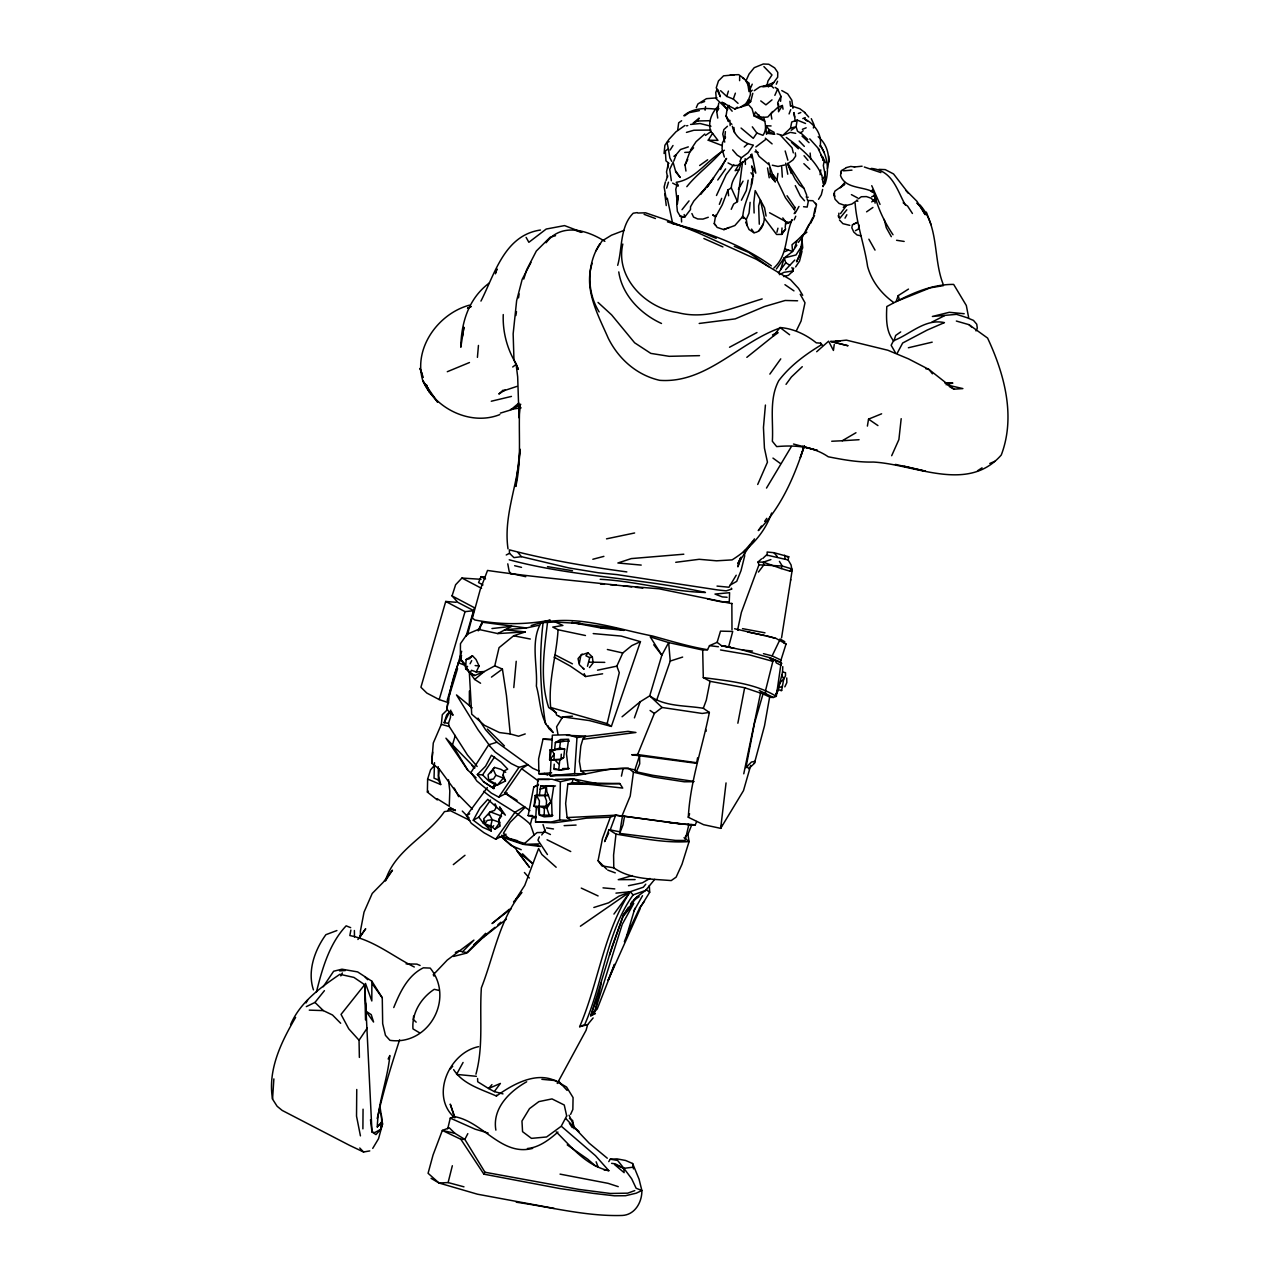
<?xml version="1.0" encoding="UTF-8"?>
<svg xmlns="http://www.w3.org/2000/svg" width="1280" height="1280" viewBox="0 0 1280 1280"><rect width="100%" height="100%" fill="white"/><g stroke="black" fill="none" stroke-linecap="round" stroke-linejoin="round"><path stroke-width="1.5" d="M360.4 936.656L360.416 931.024L364.016 912.176L372.224 893.456L383.392 882.112L392.464 870.176L385.312 881.04C394.672 849.808 426.944 836.832 444.448 811.616L450.512 810.752L469.856 820.432M469.392 691.024L469.36 704.864L471.536 708.192M759.296 690.48L773.376 697.456L776.304 696.336L781.152 662.512L769.312 657.584L742.288 649.936L721.536 645.696L717.12 642.352L720.496 631.136L732.72 631.44L728.624 646.832L721.536 645.696L733.968 648.208M323.184 986.768L333.648 971.232L341.952 969.2L357.632 971.904L371.872 981.232L371.808 1000.96L365.504 983.44L364.928 989.088L366.048 1011.328L373.568 1022.032L371.232 1014.624L366.048 1011.328M495.04 803.792L496.48 806.832L494.512 810.432L490.208 811.808L483.68 818.832L484.832 823.824L490.752 825.968L494.96 829.248L499.728 826.256L499.136 819.104L502.32 812L499.568 806.928L505.392 815.152L487.776 799.36L479.968 808L473.28 820.224L482.688 827.296L491.328 831.056L490.992 827.984L493.696 825.744M365.52 1019.904L364.656 984.704L353.92 977.408L339.872 974.304C320.4 987.568 300.08 1002.288 290.576 1024.656M562.512 768.56L569.216 768.48L561.36 770.16L553.888 769.328L554.224 764.176M356.752 1089.488L356.528 1116.144L360.432 1135.872M362.896 1128.848L363.056 1109.184M480.576 683.232L474.64 679.456L460.336 659.008L460.464 643.664L467.008 634.24L478.496 629.376L497.728 633.568L525.312 631.92L513.632 635.792L499.04 647.68L494.768 665.856L484.288 671.552L474.608 675.536L470 673.056L465.664 668.544L466.112 659.584L472.448 655.744L476.032 659.472L479.088 665.952L476.208 671.984L471.472 670.288L470 673.056M371.872 981.232L382.272 997.792L382.672 1023.648L385.472 1035.376L389.952 1040.336C428.592 1045.936 455.008 998.688 430.192 968.08L423.36 967.824C407.824 975.376 399.936 992.288 393.76 1007.552M559.264 716.512L556.544 715.008L556.064 713.056L550.656 707.472C548.064 680.912 556.576 655.776 558.064 629.76L552.752 627.088L562.896 625.472L555.392 622.016L541.184 622.688C530.112 641.168 537.792 665.584 536.368 686.064C540.912 701.52 539.52 721.552 553.168 732.576L550.288 728.368M536.368 806.512L535.536 822.032L550.944 822.064L559.664 819.952L560.368 781.728L552.144 779.232L537.792 779.36L536.992 794.864M731.84 603.632L658.944 588.784L623.312 585.856M739.6 80.656L739.664 76.432M551.088 758.752L550.224 775.712L574.576 773.632L576.992 737.52L628.016 731.36L635.936 732.48L582.784 739.312L580.816 746L579.376 761.44L581.008 771.056L585.616 773.872C601.584 770.96 618.896 765.936 634.864 769.888L636.4 771.824L652.608 775.264L693.824 781.408M770.24 167.744L775.216 181.776L770.112 174.304L770.24 167.744L768.736 162.752M773.872 268C788.16 255.056 784.832 235.84 792.176 219.664L790.608 222.144L786.336 223.712M552.912 815.344L544.176 815.104L544.384 808.064L547.344 807.536L550.816 802.048L546.832 791.648L546.32 785.888L540.816 785.824L539.296 795.488L535.12 795.52L534.144 806.352L538 807.296L539.44 815.152L544.176 816.816L552.112 816.304L551.584 800.592L553.696 786.448L546.32 785.888L544.96 795.488L539.296 795.488M875.072 203.152L875.232 198.544L871.744 201.92M779.04 686.192L782.56 672.048L782.784 666.608M450.768 710.144L450.464 717.376L448.48 723.296L449.296 726.576L467.52 755.072L477.136 766.448M782 227.968L781.584 234.384L776.576 234.48L764.432 218.288L760.384 200L755.2 190.608L753.824 202.56L754.112 212.992M714.208 215.824L712.688 214.864L715.632 216.832L715.712 215.12L714.24 223.6L717.184 227.424L723.792 229.6L734.88 225.52L742.816 216.432C743.904 199.136 757.12 183.52 751.632 165.936L755.776 173.136L751.872 153.952M381.056 1122.336L380.704 1129.392L375.968 1134.608L371.984 1131.984L370.496 1119.712M544.96 795.488L548.496 795.44L536.496 795.44L534.144 806.352L539.12 806.288L539.408 800.848L536.496 795.44L535.12 795.52M551.504 751.008L552.368 735.168L568.24 734.72L576.992 737.52M561.28 754.144L560.992 759.456L549.632 759.856L550 749.952L564.688 749.056L563.68 757.456L560.992 759.456L549.632 759.856L551.536 749.568L554.256 754.24L553.952 759.536M622.816 244.048C615.04 277.632 645.984 308.272 677.52 312.544C706.848 320.304 734.784 307.024 762.176 298.912M579.376 663.152L580.928 655.136L587.936 652.784L592.352 656.928L593.136 662.88L589.472 667.536M742.544 77.68L748.72 82.992L750.096 87.872L750.448 94.4L746.736 105.2L734.864 108.96L721.808 102.288L725.424 103.84M746.736 105.2L750.624 101.696L748.544 99.648L747.904 104.032L752.016 108.608L754.096 115.936L763.68 117.36C765.552 123.248 766.96 129.904 762.944 135.312L756.88 133.024L752.304 126.832M276.928 1105.984L272.544 1099.12L273.872 1078.912M519.888 404.592C518.048 431.904 521.968 459.44 515.792 486.48M855.12 203.168C856.624 224.384 864.48 245.168 867.568 266.384C871.664 281.392 881.344 293.584 893.712 302.528M463.872 327.52L460.816 347.232C461.152 322.736 468.688 298.288 489.232 283.056M801.84 237.776L802.72 247.808L796.56 261.776L799.52 255.584L802.336 239.584M519.888 404.32L519.024 417.776L517.68 376.896L516.032 363.68L518.368 369.392L513.968 359.872L513.152 333.856L516.64 300.656L522.176 279.376L530.96 262.464M820.064 146.528C822.528 134.592 814.72 124.064 804.496 118.816M731.232 209.328L733.648 204.048L737.472 201.632L742.56 162.016M780.576 101.312L780.944 96.368L777.632 89.04L775.168 87.376M472.4 809.088L457.696 794.08L439.28 769.024L431.696 763.248L433.28 743.008L441.344 724.352L442.304 714.688L447.536 709.536M785.2 227.664L785.68 221.936L782.816 217.936M434.496 762.672L434.032 778.16L438.416 780.064L440.704 784.544L427.632 779.072L430.608 769.776L434.176 765.68M438.272 766.752L438.416 780.064M477.424 357.36L478.448 345.44M431.696 763.248L432.672 752.096M765.424 405.056L763.456 427.504L764.432 448.08L767.456 462.16L757.712 484.464M513.792 687.584L516.224 661.296M818.192 136.752C827.552 144.48 830.448 157.04 827.456 168.512M727.488 109.568L727.808 106.224L728.928 107.2M379.52 1111.824L381.328 1114.752L381.76 1122.4L377.28 1126.912C378.032 1102.528 387.6 1079.616 389.856 1055.504L388.16 1059.008M550 749.952L554.624 749.872L555.344 742.592L560.576 739.488L568.672 739.232L566.48 753.84L568.256 768.656M750.128 202.352L749.04 213.168L746.304 219.44L747.28 225.824M664.048 153.504L664.896 145.28L669.008 139.328L675.968 131.792L684.944 125.456M724.64 138.88L725.392 131.632M439.28 769.024L438.56 775.856L440.704 784.544M750.72 765.392L743.488 790.624L720.672 828.352L703.6 824.688L688.304 817.28C690.192 781.216 702.48 747.376 709.36 712.416L703.312 708.304C685.408 705.248 665.008 706.896 649.728 695.84L640.128 701.808L622.064 716.784M413.616 1016.08L413.248 1019.424L416.16 1022.144M901.184 418.672L898.896 439.568L891.68 455.712M814.624 213.344L816.464 204.832L815.552 203.248M567.84 784.128L588.992 784.32L622.72 788.08L619.808 783.568L572.16 782.752L567.84 784.128L565.648 803.488L567.088 817.568L571.376 820.496L586.464 818.144L610.352 817.2L615.648 815.184L685.424 824.352L695.264 824.88L696.688 821.488M751.248 184.896L751.936 178.736M608.72 832.992L604.64 841.616L608.944 829.68L615.984 834.128L613.584 855.104L613.792 867.824C629.872 879.312 652.048 878.992 671.216 880.576L676.128 877.152L682 864.256L689.072 841.584L687.936 834.384L691.84 824.576L695.264 824.88M554.624 749.872L559.68 748.032L560.48 741.168L569.328 741.136M515.712 486.288L520.08 449.232C518.816 482.928 503.104 514.752 508 548.832M587.472 666.272L589.728 657.584L592.352 656.928M667.744 168.224L668.368 163.376L666.512 171.968L667.536 177.136M790.736 579.664L781.568 637.824M581.008 771.056L628.32 768.08L633.44 772.176L630.224 796.064L622.096 815.696M787.04 195.744L794.768 207.248L794.64 210.128L785.52 197.888L776.992 180.16L777.904 173.44M820.112 174.72L820.768 169.888M677.76 129.68L678.688 122.8L681.616 120.736M705.088 110.192L705.568 106.64M834.24 344.544L833.424 350.448L828.608 341.184L816.688 351.728M726.048 782.928L720.672 828.352L721.904 824.688M780.672 690.544L781.648 690.512L783.728 679.088L785.472 675.888L785.52 672.672L782.56 672.048M451.536 711.84L453.072 715.232L446.816 709.44L448.384 698.432M547.52 622.464C544.16 650.496 539.616 680.144 548.672 707.52L556.512 712.864M515.888 315.52L516.48 311.6M518.528 297.872L519.12 293.936M462.496 336.288L463.904 327.328M475.952 1074.176C483.68 1045.792 479.376 1016.72 481.376 987.824C493.936 955.936 499.456 919.12 521.856 892.432L513.552 901.888M790.592 580.208L792.096 570.656L791.04 564.864L788.112 559.936L766.432 555.008L762.832 558.448M805.536 123.472L797.184 120.08L796.112 126.72L797.456 131.104L800.48 133.216L803.152 130.736M717.616 110.064L718.752 103.104M697.552 757.824L696.752 762.72L637.616 754.544L631.712 754.736L696.432 763.312M813.408 128.016L813.968 124.624L811.28 118.688M737.472 201.632L731.312 187.984C731.456 178.064 740.864 171.744 740.72 161.92M536.16 816.8L528.128 815.6L533.776 786.992L538.544 784.464M867.392 426.096L868.544 419.136L881.616 413.808M446.816 709.44C449.904 691.792 452.992 673.248 461.424 657.36M617.696 265.312C622.48 248.208 619.776 226.672 633.216 213.216L637.248 212.592M592.144 263.296C583.552 289.408 598.08 314.88 608.256 338.208C618.592 358.992 636.816 375.152 659.728 380.336C706.24 383.664 738.336 342.928 779.68 328.112M679.728 823.872L624.528 816.224L622.992 824.896L619.664 833.408L675.456 840.416L685.12 840.48L688.864 824.576L668.976 822.528M748.144 180.208L746.32 190.512L741.392 200.224M852.4 224.624L851.84 227.824L853.824 232.128L857.136 235.024L861.104 235.84M840.976 173.36L841.488 170.576L845.696 168.128M778.48 103.984L778.544 111.76L782.384 105.504L783.04 109.152M745.616 222.176L749.024 229.52L754 232.736C761.248 232.064 763.744 224.464 764.432 218.288M350.88 930.08L349.84 935.552C374.096 940.4 393.008 956.432 414.304 967.008M737.856 723.216L744.656 687.728L710.032 681.312L703.296 677.6L702.688 650.048L668.656 642.576L650.24 636.896L661.84 655.2L649.728 695.84L662.064 707.472L702.192 713.456L709.36 712.416M745.968 767.568L747.008 766.128L748.656 768.736L754.4 763.36L754.944 761.36L751.44 762.032L745.968 767.568L754.496 723.232L763.024 693.92L744.656 687.728M789.952 132.496L782.784 135.424L790.528 128.144L791.728 121.984L797.184 120.08M788.112 559.936L788.736 556.752L773.952 552.704L767.152 552.016L767.152 555.68M613.792 867.824L601.904 865.888L598.08 860.688L602.464 838.576L610.352 817.2M710.032 681.312L706.32 700.112L703.312 708.304M437.312 799.952L427.376 792.064L427.632 779.072M841.488 170.576L840.496 175.472C845.056 188.336 861.28 186.448 871.648 191.232M743.76 773.808L760.672 692.528M624.528 816.224L622.432 816.272L619.664 833.408M611.36 726.416L607.152 723.632L619.28 672.672L616.832 666.144L622.768 652.976L631.76 645.632L640.448 641.664L611.36 726.416L589.392 720.576L562.704 716.864L561.328 717.776M621.424 776.144L623.056 768.704M813.52 215.696L815.232 207.84M505.728 772.32L500.992 769.36L494.592 767.424L488.08 774.864L488.688 779.856L497.456 785.008L505.504 780.96L503.376 778.096L503.136 774.944L504.016 770.928L507.696 769.12L501.136 762.176L491.44 755.248L485.552 766.256L477.36 774.496L483.552 781.776L493.792 788.576L495.344 783.056M551.968 739.264L543.024 739.12L538.608 758.928L538.896 773.728L548.24 774.608M601.392 982.752L594.944 1011.264L590.784 1015.808L612.144 946.288L622.928 916.688L633.776 903.36L622.272 924.256L594.944 1011.264L597.2 1009.056L614.512 964.56M859.2 225.152L858.288 229.168L855.424 230.688M490.752 825.968L492.192 819.696L488.928 813.52M823.104 186.656L825.344 177.008L824.928 171.52M572.16 782.752L573.088 778.848L596.384 783.488M447.728 1128.784L450.272 1118.112L454.304 1116.608C482.976 1121.52 501.392 1156.64 532.64 1148.368M665.392 181.952L664.144 187.024L666.224 199.104M822.624 189.44L821.296 194.832L818.544 199.296M453.632 1069.632C462.864 1084.256 481.408 1089.312 496.416 1096.048L496.64 1095.168M740.032 558.4L737.904 566.864L741.184 557.632M431.072 1178.336L439.04 1183.024L448.112 1182.56L452.336 1165.728M777.632 89.04L774.848 95.36M802.016 251.392L799.536 261.088L795.648 266.896M776.912 232.24L777.952 228.192M467.504 634.896L473.84 610.688L457.872 602.4L452.048 595.888L455.616 584.736L461.936 578.048L481.056 579.312M750.624 101.696L752.816 93.312M897.136 353.376L902.672 343.008L927.152 330.08L944.416 322.624C924.96 318.304 910.256 334.4 893.52 340.688L891.152 345.28L895.728 353.216M525.168 807.264L510.16 822.288L503.472 833.184L509.072 838.784L524.608 843.44L534.096 835.008L530.368 824.304L532.096 817.936L536.064 817.664M634.864 769.888L639.552 755.6L639.712 763.808L636.4 771.824M593.136 1017.936L587.616 1024.656L586.112 1030.24L557.264 1083.456M754.4 763.36L764.512 725.776L769.648 697.008L763.024 693.92M379.792 1105.264L382.56 1123.936L378.528 1138.72L372.736 1148.384M622.432 816.272L615.648 815.184L610.352 829.552M773.376 697.456L770.192 697.328M399.6 1039.824C391.2 1065.92 383.104 1091.952 377.184 1118.624M780.016 638.96L784.752 641.68L783.856 642.816L786.048 644.032L780.24 662.384L769.312 657.584L772.864 661.344L765.472 690.864L765.632 693.952M466.08 636.336L474.432 607.728L452.048 595.888M461.68 651.28L447.2 700.448L448.736 702.784L439.2 699.584L465.04 611.648L473.84 610.688M456.128 602.288L445.728 601.456L420.912 687.264L426.848 693.072L439.2 699.584M634.896 908.304L626.912 934.976L638.368 910.64L649.696 892.256L649.312 885.632M495.808 272.688L496.96 268.864L495.408 273.824M666.672 188.128L668.464 182.176M455.328 735.44L452.432 744.992L467.776 770.144L476.08 777.792M449.568 694.912L457.568 668.624M459.856 661.12L461.568 655.488M558.848 768.704L559.824 759.792L563.68 757.456M778.448 272.912L780.672 269.632L784.224 257.968L792.576 251.472L796.848 245.168M794.864 247.424L796.96 240.608L804.032 233.696L809.072 224.384M523.76 279.072L526.672 269.776L536.336 251.024L550.128 237.264L555.536 235.696M738.048 103.344L733.328 99.072L726.752 96.432L728.416 91.088M448.48 723.296L444.176 722.736L446.672 714.896L449.232 712.24M666.048 180.64L667.664 175.664M894.448 339.216L895.696 335.424L900.704 331.92M838.64 217.536L838.896 213.168M804.368 445.712C794.384 476.544 781.344 507.2 758.272 530.608L761.456 526M653.728 644.768L661.84 655.2L668.656 642.576L670.24 661.056L656.576 700.432M803.984 446.608L800.32 457.52L804.208 446.4M455.424 810.624L450.16 807.456L450.784 809.04L448.976 808.896L447.952 810.304M382.56 1123.936L380.704 1129.392L374.72 1132.576L371.984 1131.984L365.664 1002.96M776.064 694.272L780.032 682.624L783.728 679.088L781.744 674.96M596.736 998.448L590.784 1015.808L595.392 1013.648L594.48 1012.592M316.4 992.144C322.192 968.864 329.344 943.568 346.16 925.84L350.672 927.664M733.328 99.072L735.376 93.168M609.552 955.104L623.328 915.104L628.448 907.28M717.744 118.08L716.752 111.632L718.512 106.56M634.416 717.872L640.128 701.808M587.616 1024.656L579.648 1026.704C598.672 982.496 603.552 932.448 630.208 891.728L643.344 887.2L645.76 884.192M908.48 289.088L898.224 295.616L896.096 301.568L930.208 287.84L943.456 285.616M685.952 171.056L685.04 164.96L689.728 152.16L693.568 147.84M771.6 513.024C764.848 532.88 749.68 548.944 732.096 559.888L716.56 560.816L699.2 559.296L675.744 562.304M688.304 817.28L689.6 813.792M480.944 301.088C494.88 273.712 504.464 235.312 540.464 230.032M789.072 113.936L790.688 109.632M673.824 161.072L676.24 154.624L680.432 149.552L688.32 146.88M776.496 693.376L778.544 687.984L782.24 686.288M731.312 187.984L727.936 189.936L722.288 204.752L715.632 216.832M776.096 694.352L778.544 687.984M739.904 161.616L741.392 157.776L748.112 152.736L753.376 145.12C743.776 143.424 734.24 136.256 732.352 126.272M806.048 230.896L812.912 217.264M719.344 204.352L721.68 198.352M624.352 941.712L627.104 934.656M629.168 929.36L630.544 925.824M444.176 722.736L449.872 711.392M614.432 964.416L608.112 980.336L640 909.056M726.192 158.432L720.48 169.536M539.312 836.864L537.952 840.192L547.44 854.544M637.616 754.544L654.336 713.456L662.064 707.472M717.12 89.2L715.744 92.496L716.288 98.848L727.472 109.504L723.664 104.944M484.96 576.928L481.024 576.672L478.56 582.592L482.976 584.96M792.224 271.664L793.712 268.08M599.68 244.032C586.816 264.208 586.496 291.552 599.136 311.92M761.568 558.864L758.016 562.016L758.944 564.832L741.36 612.432L737.568 630.128L738.544 629.712M776.288 84.192L777.552 81.264M794.16 219.84L795.76 216.208M697.824 120.976L699.104 118.08L693.168 123.104L697.824 120.976L710.032 120.704M734.592 628.736L775.648 638.208L779.584 640.4L772.144 655.888L763.456 653.664M696.272 107.632L697.92 103.952L706.48 98.656L717.056 97.856M726.96 110.112L726.064 115.968L728.416 121.328L728.928 120.208M570.624 1114.336L572.848 1109.44L573.072 1097.568L566.576 1087.056L555.504 1080.592L541.872 1079.312M758.016 562.016L763.312 562.176L781.136 568.512L782.272 566.032L779.408 561.36M976 330.912L977.296 328.112L976.736 324.208L973.472 320.4L966.96 317.68L956.576 314.352L932.384 316.464L949.312 312.304L964.192 313.728M716.48 195.488L726.176 174.624L733.808 164.592M784.816 686.864L786.816 682.64L786.752 677.952M361.072 934.016L359.104 938.16L365.696 928.736L357.92 939.488M740.928 557.2L737.776 563.712L750 545.44M702.688 650.048L707.552 649.696L709.504 645.664L717.12 642.352M776.48 693.824L778.48 689.76L781.648 690.512M685.04 164.96L687.728 159.536M752.24 84.176L748.992 91.584L747.904 84.624L748.72 82.992M796.512 330.464L801.072 321.056L804.992 302.752L800.224 294.288M810.48 223.536L814.528 215.504M780.944 96.368L777.648 102.832L778.352 105.648M470.096 663.744L471.712 660.608M467.824 1133.648L464.832 1139.376L484.96 1172.24L578.992 1189.424L610.304 1193.456L627.728 1193.168L634.768 1190.592M340.832 975.92L342.384 972.976M306.048 1002.928L307.76 999.712M295.6 1017.424C281.216 1041.952 267.552 1069.872 272.544 1099.12M488.512 814.944L490.208 811.808L501.552 816.128L499.136 819.104L499.728 826.256M845.024 218.144L846.864 214.752M539.328 771.2L532.688 768.24L496.912 742.224L488.656 744.832L470.944 772.496L476.88 781.056L491.392 793.12L498.784 797.152L507.12 792.848M463.072 1062.464L456.544 1074.4L476.384 1076.304M725.552 137.136L722.448 142.784L722.048 148.816L724.336 157.04M793.696 209.184L795.056 207.312M736.208 575.232L728.96 587.232L717.024 586.08M608.768 1161.632L610.272 1159.2L617.008 1158.88L625.568 1160.464L632.624 1163.52L639.04 1179.12L641.872 1190.512L636.176 1193.2L625.504 1195.728L614.448 1195.808L593.328 1193.376L559.808 1188.544L483.888 1174.16L484.96 1172.24M795.184 213.152L798.976 206.464M633.872 910.96L642.528 895.68M738.368 189.328L743.056 181.136M477.36 774.496L482.608 774.912L494.56 756.944M766.512 488.064L791.408 446.512M794.16 213.648L795.376 211.552M481.632 624.336L480.032 627.04L481.984 622.192L526.384 627.968L539.008 625.264M595.936 250.864L601.952 241.04L611.488 235.2L623.824 230.464M478.496 629.376L482.272 623.184M494.592 767.424L493.152 769.2L495.856 775.232L493.536 778.976L488.688 779.856M490.864 772.864L493.152 769.2M654.736 879.344L645.552 890.48L633.12 894.88C606.016 933.312 603.376 982.256 584.704 1024.624L579.648 1026.704M801.92 245.808L796 254.96L784.224 257.968L776.368 268.976M670.128 150.016L673.008 145.504M722.224 145.6L708.24 140.208L712.592 133.376L710.784 131.728C707.76 122.368 711.44 112.768 718.304 106.144M739.776 163.376L735.136 170.688L739.456 169.536M515.696 899.456L524.752 885.392L538.608 848.528L541.872 854.496L556.16 867.248M529.872 810.56L504.768 793.04L521.6 768.688L528.128 764.576L518.944 767.392L498.784 797.152M630.496 904.144L632.544 901.008M758.592 231.136L763.376 223.824M367.296 1027.952L359.04 1040.24L359.376 1057.424M690.4 150.24L696.096 141.648L704.768 134.032M716.752 111.632L718.832 108.496M587.936 652.784L585.936 655.808L589.728 657.584M822.368 179.6L825.296 175.248L823.344 165.536L824.112 161.44L820.672 154.672M541.76 834.96L545.056 830.08M726.624 158.592L707.232 187.024L713.6 177.856L700.384 194.432L705.504 188.72M473.28 820.224L478.816 817.152L490.512 800.048M756.88 133.024L753.264 138.336L741.056 128.048M487.36 787.552L466.496 815.776L471.248 823.248L483.936 832.704L495.712 839.248L506.032 834.192M752.224 542.144L754.464 538.864M752.688 541.344L743.088 552.544M764.64 521.408L766.768 518.336M494.96 829.248L499.744 822.4L492.192 819.696L487.248 820.416L484.832 823.824M717.744 180.016L725.616 168.912M769.856 374.112L780.768 358.864M786.032 384.352L791.424 376.96L802.272 366.688M613.936 914.08L630.208 891.728L633.12 894.88M495.712 839.248L515.056 812.208L524.432 806.64M728.112 106.64L729.04 105.408M773.712 82.592L762.848 86.848L771.248 85.776L777.664 77.232L777.76 72.432L774.672 67.904L768.768 64.24L763.296 64L754.24 67.68L749.056 74.048L745.904 81.008L747.904 84.624M772.624 111.52L767.84 116.976L763.68 117.36M639.28 908.24L644.464 901.232M478.24 630.848L480.48 627.824M491.952 1084.624L488.576 1088.512L494.288 1091.584L500.4 1083.44L488.576 1088.512L477.712 1081.76L477.584 1078.48M780.672 269.632L785.808 262.8L784.224 257.968M623.328 915.104L637.184 896.656L645.552 890.48M758.432 572.064L763.792 564.976L763.312 562.176L770.88 559.568M798.32 242.432L802.96 236.32M591.872 1014.4L594.08 1011.552M494.752 784.624L492.496 787.504L483.552 781.776M746.832 357.344L773.36 336.08L780.048 327.536C793.36 328.544 805.984 334.544 816.304 342.848L820.672 343.152L822.56 345.344M682.016 209.68L689.04 200.88M306.32 1006.624L314.976 1002.416L324.432 990.656M549.632 759.856L554.256 754.24M686.816 186.672C697.36 173.488 711.488 163.808 722.256 150.8M484.864 820.384L482.928 822.704L491.328 831.056M846.816 209.824L839.744 218.368L838.16 215.76M781.136 568.512L789.68 571.088L791.584 568.848L782.272 566.032L758.944 564.832M467.568 666.352L465.664 668.544L468.496 670.32M844.896 182.4L840.24 187.744L844.816 184.16L834.96 191.056L833.76 194.144L835.088 199.296L839.104 203.424L845.616 205.632L851.808 204.096L857.344 200.256M785.568 269.776L794.784 260.048M840.528 213.584L846.624 205.344M582.112 654.016L578.048 658.608L579.328 664.656L584.144 669.248L582.96 668.224M582.784 739.312L585.696 736.064L566.528 735.344M450.368 1068.88L452.72 1066.256M822.864 186.08L825.184 183.536C829.392 171.024 827.648 156.48 820.384 145.44L824.352 152.816M843.312 207.408L845.552 204.992M472.448 655.744L469.696 658.656L466.112 659.584M433.168 974.88L447.264 960.064L473.904 940.112L462.528 951.76L458.928 950.8L455.36 952.416M485.664 933.312L466.336 953.168L453.504 956.448M377.28 1126.912L381.76 1122.4M711.68 181.28L693.792 201.056L690.512 206.816L690.48 209.584L684.672 217.152L680.176 216.176L677.392 211.408L676.752 204.8L678.24 195.616L677.424 203.84L675.76 189.36L676.8 185.392L678.24 185.312L676.24 182.304C696.032 179.296 707.536 159.264 724.416 150.256M483.936 936.624L467.344 952.72L462.528 951.76M820.672 343.152L821.104 344.96C805.232 354.624 790.128 365.712 778.768 380.64C768.832 399.312 773.568 421.024 772.352 441.264L776.688 446.608C794.72 445.008 812.736 446.176 828.24 456.768C843.088 459.712 858.08 462.432 873.264 462.048C915.248 464.304 967.504 493.632 1001.28 454.992C1015.888 416.464 1004.432 374.032 987.584 338.064L968.992 324.672L956.352 321.04M750.608 91.744L752.256 90.16M791.952 267.472L793.088 270.96L788.464 275.296L783.568 276.56M633.696 899.92L637.184 896.656M727.456 126.256L723.872 129.568L722.768 134.112L724.752 142.112M550.816 802.048L546.256 806.256L539.12 806.288M744.24 146.992L747.776 143.792M503.168 390.096L498.832 394.016L505.312 389.808M768.32 86.928L770.08 85.36M497.456 785.008L503.376 778.096L495.856 775.232M557.92 1132.064C549.36 1139.632 539.056 1147.536 527.424 1148.512M473.888 944.608L494.88 927.36M497.856 924.8L500.816 922.224M685.344 836.576L687.936 834.384M755.888 146.912L765.616 139.52M511.68 409.104L518.816 403.072M796.96 240.608L792 244.752L792.576 251.472L785.296 249.008M509.36 909.248L492.032 923.552L511.312 908.592M772 99.872L765.92 104.848L760.752 100.912M474.64 679.456L484.288 671.552L476.208 671.984M534.096 835.008L537.088 832.576L544.016 832.432M427.376 792.064L428.464 791.184M546.08 242.768C561.152 222.416 586.912 229.92 604.88 241.36M453.312 864.624L464.992 855.28M483.024 937.664L506.336 919.216M802.4 235.696L806.848 232.208M751.296 155.712L739.168 165.152L733.936 165.648M683.776 115.744C692.672 107.888 706.448 107.632 717.632 109.504M776.992 180.16L773.264 174.768L770.736 176.688L775.216 181.776M512.704 366.992L516.4 364.208C507.2 349.408 502.56 332.016 503.248 314.56M491.456 677.12L502.416 669.072L506.448 695.488L510.24 733.952L518.544 736.224L525.216 733.936M673.92 156.32L676.24 154.624M791.2 130.288L796.112 126.72L790.528 128.144M734.864 108.96L737.328 107.168M699.632 165.52L707.664 159.792M538 807.296L539.328 806.336L544.384 808.064M684.72 115.808L689.152 112.656L699.392 110.624M858.464 198.784L861.344 196.736L866.416 196.592L871.216 198.24L874.128 201.504M580.4 926.208L630.208 891.728L615.952 893.136M669.072 141.664L666.992 142.496L668.352 148.848L665.36 150.976L665.968 160.864L668.928 163.296M626.832 571.92C587.344 566.56 547.872 559.92 509.376 549.84L509.488 553.312L506.24 554.976M773.36 336.08L778.032 332.8M705.472 135.408L710.784 131.728M866.592 211.84L872.912 207.472M754.208 90.704L759.856 86.864L766.992 85.264L767.968 81.008L771.984 74.944L763.888 66.592M526.672 1081.792C509.344 1091.536 492.112 1108.48 495.872 1130.112M977.552 470.768L982.032 467.84M634.192 899.936L639.136 896.704M740.896 106.88L745.648 103.888L748.544 99.648L749.248 102.432M466.496 815.776L469.664 813.84M496.416 1096.048C514.64 1082.992 540.976 1068.624 561.616 1084.656M520.768 404.304L511.68 409.664L500.336 413.136M831.728 441.248L842.224 440.752L855.968 432.736M730.096 585.168L736.72 581.36L741.008 570.672L744.608 556.208L744.576 550.464M649.952 878.48L642.4 882.816L628.48 885.712M497.728 633.568L511.68 626.352L491.952 628.544M756.976 332.528L729.52 347.248M772.512 334.928L777.616 332.224M725.136 228.896L723.792 229.6L729.152 227.456M852.736 224.736L857.344 222.336L853.296 224.368M495.2 786.128L492.496 787.504L493.792 788.576M470.992 306.496L467.52 308.256L470.864 306.768M931.968 322.048L944.704 315.616M779.376 274.64L784.112 272.304L793.088 270.96M989.792 463.472L994.736 461.328M802.816 118.592L805.216 117.584M447.296 371.712L469.472 362.528M802.4 129.344L806.176 127.808M782.384 105.504L777.856 107.296L770.96 113.776L771.84 119.104M798.368 113.488L800.8 112.528M469.472 305.152C438.176 313.6 413.088 348.368 422.8 380.672C434.976 408.656 470.8 426.224 499.824 414.576M630.208 891.728L618.928 896.192L608.608 902.832L593.84 907.488M478.544 1046.672C449.008 1052.72 429.76 1096.432 454.816 1117.824M533.776 786.992L538.48 785.184M784.736 251.616L788.4 250.208M871.744 196.704L875.328 195.36M336.896 930.544L325.888 934.688C314.768 949.936 307.152 971.088 313.44 989.856M701.04 102.816L704.608 101.52M451.328 808.848L455.296 810.192L448.976 808.896L452.96 809.408M708.288 217.264L702.96 219.088L697.712 218.96L693.52 217.056L691.904 213.536M503.44 390.88L516.928 386.4M670.24 661.056L682.64 657.072M908.368 347.76L932.192 342.16M686.448 132.4L693.904 130.224L710.896 130.064M632.368 875.568L618.24 879.664L635.104 879.584M539.936 789.216L545.36 787.664L540.816 785.824M531.152 625.568C570.976 612.224 613.104 628.288 652.576 636.016C670.832 640.992 688.848 646.624 707.552 649.696M558.768 741.648L555.344 742.592L563.888 741.376M592.832 559.264L603.888 556.368M846.192 167.632L850.768 166.432L854.656 166.976M946.048 384.72L952.64 383.072L946.928 382.72M491.28 401.232L511.456 396.416M854.288 166.992L862.112 166.208M834.704 193.936L833.76 194.144L835.008 196.224M560.368 781.728L573.088 778.848L582.656 783.616M784.64 165.008L778.032 166.448L772.304 165.216M606.528 538.848L634.624 532.976M597.52 670.192L616.832 666.144M509.216 559.792C572.976 577.024 640.688 577.856 705.44 592.48C670.064 591.6 635.584 581.04 600.192 579.296M686.496 125.824L687.76 125.6M789.68 571.088L792.096 570.656L791.584 568.848M277.472 1106.56L282.176 1110.416L349.792 1145.472L363.568 1152L369.776 1150.912M554.064 657.12L570.304 666.08L585.584 676.544L602.624 673.792M551.648 772.832L538.896 773.728M510.496 409.424L521.136 407.856M699.2 323.456L735.168 318.896L764.48 306.544L785.152 300.48L797.6 300.784M707.696 598.96L720.704 601.728L729.264 601.776L729.6 592.704L714.992 594.064L722.32 596.912L727.104 597.264M731.328 588.144L731.872 589.04L726.192 590.864L717.264 589.872L617.04 574.608L598.32 572.768L568.72 567.904L521.424 556.672L513.952 557.616L509.488 553.312M633.376 1167.152L623.92 1168.336L614.56 1164.576L624.112 1172.656L623.92 1168.336L617.584 1160.416L610.272 1159.2M683.808 554.208L631.264 558.592L617.888 562.992L641.216 565.088M835.472 341.296L846.384 340.128L887.84 350.24L908.48 358.864L928.976 369.472L953.984 389.168L962.88 388.592L947.92 385.152M690.576 124.448L700.08 123.52L710.96 126.224M671.856 223.376C706.432 231.664 742.096 244.848 771.344 265.84M526.384 627.968L504.48 629.792L525.312 631.92M843.44 170.832L851.968 170.144M787.024 556.88L788.736 556.752M572.496 716.192L562.704 716.864L556.592 726.832L557.92 733.968M550.224 775.712L576.272 775.472L585.616 773.872L574.576 773.632M785.984 222.448L790.608 222.144M842.224 440.752L859.072 439.712M567.088 817.568L615.648 815.184M339.504 970.88L345.344 970.544M830.688 341.456L847.808 345.696L830.688 341.456L840.208 340.944M560.448 775.04L550.864 775.584L549.76 774.672M684.768 152.416L689.728 152.16M564.128 825.648L576.08 825.072M573.088 778.848L555.392 779.408M604.784 662.368L589.136 662.16M637.92 213.04L645.536 212.8L667.36 220.272L697.984 232.768L756.32 259.28L790.544 279.728L798.496 288.352L802.72 295.328M509.072 838.784L524.976 844.336L538.848 843.904M730.272 74.896L738.72 74.656L744.272 78.736M588.992 784.32L619.808 783.568M528.128 815.6L532.4 815.504M699.52 355.648L669.2 356.32L650.816 353.392L634.624 342.784L611.6 314.864L598.032 302.416M601.088 628.016L612.752 627.872L624.096 630.384L601.088 628.016L571.76 622.528L581.136 623.6L555.392 622.016M564.688 749.056L559.68 748.032M544.176 815.104L539.44 815.152L539.328 806.336M693.744 781.712L684.256 781.792L653.408 777.024L633.44 772.176M777.04 133.872L781.696 135.152M555.504 785.968L546.32 785.888M808.176 197.216L806.352 197.2L806.704 195.168L804.016 188.416L787.68 163.328M734.192 74.88L723.568 75.824L718.464 80.928L716.256 87.792L720.288 96.704L718.144 89.904M537.792 779.36L549.36 779.504M944.752 382.944L952.64 383.072M708.24 140.208L717.952 140.368L712.592 133.376M406.08 963.888L416.88 964.112L420.096 965.472M691.84 824.576L687.68 824.464L688.864 824.576M454.912 1133.328L442.336 1130.432L460.848 1139.28L464.832 1139.376L454.912 1133.328L449.28 1127.808L442.336 1130.432L433.072 1154.928L428.08 1173.28L439.04 1183.024L477.488 1194.208L554.208 1208.416M808.656 200.56L812.864 200.704L816.464 204.832M535.536 822.032L554.144 822.784L571.376 820.496L559.664 819.952M309.28 1010.128L323.344 1010.608L332.496 1014.992L340.672 1023.264M878.912 169.36L885.2 169.616L893.536 173.936L906.8 191.072L916.944 201.296L925.2 214.688L920.432 206.256L916.976 203.056L922.24 208.72L920.432 206.256M765.648 125.712L769.28 129.648L766.528 134.272L765.648 125.712L771.072 125.952M600.512 584.064L604.464 584.304M610.368 584.688L616.272 585.056M593.216 633.584L621.136 636.064L640.448 641.664M543.024 739.12L551.824 739.888M603.024 887.856L614.8 888.912M767.696 133.392L774.784 134.24M803.568 206.72L807.184 207.072L808.272 201.552L806.992 198.656M475.152 665.568L479.088 665.952M667.408 221.824L701.792 232.384L716.192 238.352M703.296 677.6C728.112 680.944 754.592 683.104 776.304 696.336L775.488 695.936M448.976 808.896L451.936 809.2M742.288 649.936L752.512 651.088M631.76 586.848C583.728 581.296 535.2 577.424 487.52 570.448L480.192 589.76L472.384 618.064L474.864 619.984C499.776 624.8 525.264 624.848 550.256 620.192L543.2 621.872C538.976 655.888 540.144 690.064 545.504 723.824M635.456 587.264L642.832 588.112M709.504 645.664L718.384 646.736M540.384 846.48L522.96 844.304L499.504 836.416M571.76 622.528L612.752 627.872M510.24 733.952L499.472 732.56L484.496 725.344L471.712 714.176L469.328 672.288M492.096 827.28L489.376 826.912L482.928 822.704L478.816 817.152M611.6 1163.344L615.168 1163.824L623.92 1168.336L631.664 1178.768L636.16 1188.288L641.872 1190.512C642.08 1202.096 635.008 1214.8 622.336 1215.456C586.608 1216.576 551.424 1207.216 516.256 1202.208M728.624 646.832L730.144 647.04M742.528 628.64L764.992 632.832M720.544 649.968L749.136 654.816L772.864 661.344L774.864 659.632L776.304 662.896L781.152 665.376M608.944 829.68L619.232 831.696M680.176 216.176L684.672 217.152L684.176 214.544M770.112 174.304L773.264 174.768M896.576 240.288L904.16 241.44M546.528 827.888L553.488 828.96M547.52 566.64L572.464 570.72M511.168 573.504L525.744 576.688M615.984 834.128C640.096 837.936 664.608 843.312 689.072 841.584L684.064 837.68M603.856 1169.776L608.832 1170.672L595.472 1155.68L561.888 1126.736M790.512 132.384L795.712 133.328M747.824 632.048L764.448 635.392M535.072 844.928L538.816 845.648M754.96 151.792L758.256 152.416M513.632 635.792L530.304 639.024M560.048 1174.128L608.096 1183.344L618.24 1186.656M558.064 629.76L585.456 635.52M554.192 768.576L561.36 770.16M607.376 649.488L622.768 652.976M895.456 464.4L925.488 471.184L904.032 466.16M439.232 990.48L434.256 989.312C421.216 997.776 411.664 1012.992 412.976 1028.896L419.44 1032.72M514.64 565.712L521.504 567.36M849.792 225.36L842.912 223.664L839.456 219.984M925.632 368.64L928.976 369.472L932.448 373.808M766.288 635.808L769.712 636.688M793.504 444.032L817.232 450.368M494.288 1091.584L502.976 1093.888M448.112 1182.56L463.968 1186.832M802.416 446.336L817.344 450.4M550.656 707.472L607.152 723.632M517.68 840.752L504.944 837.232L501.728 835.216M441.344 724.352L449.296 726.576M488.128 1133.024L475.136 1129.184L450.272 1118.112M771.408 637.136L775.184 638.336M864.304 167.024L880.896 172.592M790.96 105.792L799.856 108.736L805.088 112.704M608.832 1170.672C586.192 1165.712 571.616 1147.088 556.24 1131.888M574.72 230.048L581.232 232.4M607.792 870.128L615.28 872.864M644.112 214.352L655.44 218.544M788.032 222.816L769.568 212.752M581.984 232.224L564.544 225.6L546.208 229.04L528.864 242.304L526.112 237.392M458.208 662.704L465.152 665.344M871.328 168.4C892.48 170.624 896.64 189.184 905.296 204.944M772.144 655.888L780.96 660.064M774.24 133.968L769.04 131.824L769.28 129.648L774.208 132.368M734.24 246.352L748.688 252.4L768.608 266.608M521.216 849.728L510.896 845.376L502.704 838.016L515.44 848.432L529.552 867.376L518.16 852.576M494.768 665.856L502.416 669.072M781.776 90.56L787.664 93.84L791.856 100.24L792.912 108.24M703.872 238.512L722.912 246.928M544.288 773.408L547.6 774.88M678.272 186.048L672.656 183.088M786.048 644.032L779.584 640.4M547.056 839.76L570.736 851.536M581.28 888.096L598.096 895.936M550.432 834.512L545.536 832.208L543.024 824.592M518.944 767.392L511.216 763.568L495.184 752.016L488.656 744.832M481.024 576.672L485.536 578.976M555.232 654.928L572.416 663.84M461.936 578.048L481.568 588.352M857.536 197.92L851.408 194.624M465.04 611.648L445.728 601.456M558.752 716.16L562.16 717.952M728.032 162.912L732.208 165.136M661.504 323.472C640.736 314.064 622.144 295.136 618.768 271.92M949.216 386.496L953.984 389.168M496.544 785.44L488.704 780.96L482.608 774.912M786.304 137.472C800.016 147.36 814.608 159.28 821.728 175.008M785.808 262.8L789.664 265.152M504.432 792.544L517.072 800.4M437.104 798.704L449.264 806.288L449.808 790.944L448.496 779.76M768.8 164.512L759.072 156.384L755.728 149.92M741.392 157.776L737.184 155.12L732.64 149.888M569.472 1118.448L572.64 1120.464L574.064 1128.768M538.352 780.944L521.6 768.688M468.528 671.552L474.608 675.536M743.44 217.632L744.56 218.4L741.84 217.6L742.816 216.432L746.304 219.44M868.544 419.136L877.936 425.584M784.944 284.672L793.968 290.88M483.6 791.312C498.4 803.648 516.336 811.072 530.368 824.304M650.096 710.464L654.336 713.456M567.232 1144.896L587.76 1159.216L596.096 1166.48M772.96 458.096L780.544 463.616M903.184 202.832L907.616 206.112L912.432 213.472M646.144 889.616L649.696 892.256M804.016 188.416L799.44 185.008L795.152 179.152L787.424 163.984L793.072 159.856L795.648 156.08L795.312 152.848M804.608 119.12L807.536 121.344M780.048 327.536L789.616 334.752M800.112 132.304L807.76 139.408M517.024 851.104L532.432 863.424L522.56 853.824M607.296 1158.208L589.152 1143.168L565.92 1118.656M467.776 770.144L445.936 738.176L474.944 767.888M765.312 138.176L772.096 143.888M572.624 1126.112L579.008 1131.504M730.848 123.392L731.888 124.32M968.992 324.672L971.472 326.928M809.744 138.864L819.52 149.76M791.504 142.432L798.384 148.768M759.792 116.704L764.672 121.2L754.096 115.936L755.36 111.936L759.792 116.704L758.72 114.72M720.592 90.688L726.752 96.432M802.032 136.08L809.04 142.656M558.608 1081.168L567.088 1090.4M803.872 163.664L809.792 169.28M771.248 85.776L773.568 88.032M314.976 1002.416L323.344 1010.608M365.168 977.168L367.76 979.712M372.96 984.832L382.272 997.792M487.36 729.04L504.432 745.888M598.08 860.688L606.704 869.216M780.4 135.152L792.064 147.808L793.312 152.864M554.576 759.744L558.608 763.792M856.88 200.24L857.856 201.232M462.288 811.072L469.168 818.048M799.152 140.976L804.336 146.4M359.76 1148L363.568 1152M460.336 659.008L465.392 664.352M471.984 707.744L456.512 694.928L478.112 729.888L489.6 745.568M804.608 112.48L808.704 117.008M496.912 742.224L485.616 729.776L478.032 718.16M919.52 204.512C939.168 225.488 933.008 258.48 943.088 284.016M359.04 1040.24L348.736 1028.8L341.04 1014.4L364.656 984.704L364.928 989.088M524.416 872.512L529.312 878M714.24 223.6L715.696 225.248M905.936 190.512L908.384 193.296M727.808 106.224L732.176 111.2M804.512 200.784L800.4 196.032L795.264 185.616M773.952 552.704L777.392 556.704M804.032 155.696L807.984 160.336M518.112 552.688L521.424 556.672M675.488 171.648L680.208 177.472L675.392 170.496L673.088 162.256L669.728 169.36L671.344 180.72M750.976 172.752L753.488 175.984M472.032 765.456L474.224 768.32M507.776 563.84L509.168 571.344L511.2 574.176M893.008 234.752C884.416 222.08 877.744 208.048 874.176 193.184M569.408 1123.344L572.304 1127.632M872.432 189.632L873.744 191.584M751.568 229.088L754 232.736M483.888 1174.16L460.848 1139.28M893.824 341.12C885.744 331.536 886.272 318.368 886.8 306.56C907.36 295.456 929.776 284.16 953.664 284.416L966.32 305.504L968.656 317.584M728.864 120.672L726.064 115.968L728.592 121.6M781.152 662.512L781.792 663.584M871.744 185.68L880.032 204.4M868.88 239.2L875.024 250.112M891.312 236.672L886.304 227.744L884.192 219.392M671.712 161.328L669.904 158.016L668.352 148.848M454.24 788.048L458.672 796.656M818.352 149.136L823.264 158.928M873.856 195.36L875.92 199.568M825.488 162.72L822.656 156.88L822.928 160.336M584.176 673.616L585.584 676.544M569.056 1115.184L573.712 1125.344M426.192 384.656L429.184 391.856L426.352 384.624M524.608 843.44L524.976 844.336M548.08 725.792L549.424 729.088M422.096 373.792L419.952 368.368L423.28 377.44M503.136 774.944L505.504 780.96M596.128 1161.792L598.192 1167.12M544.48 795.392L546.528 800.816L546.256 806.256L549.248 815.296M931.104 224.736L926.352 212.08M785.168 150.976L787.856 160.208M454.576 1116.448L450.24 1104.112L454.304 1116.608M788.208 164.112L791.248 173.504M705.632 729.472L706.192 731.248M793.616 113.024L794.736 117.072M898.224 295.616L899.36 299.92M672.576 223.056L667.28 198.224M750.64 154.64L751.36 157.888M785.696 163.184L787.776 174.208M766.08 216.064L764.544 207.84L760.384 200L758.64 205.872L759.296 224.208M767.536 167.968L769.216 177.808M821.888 175.568L823.104 183.376M632.624 1163.52L633.456 1168.912M465.152 664.192L465.856 669.136M794.112 112.576L795.184 121.408M664.816 193.792L666.256 205.552M727.936 189.936L728.624 195.744M789.92 101.28L790.448 106.096M784.688 555.216L785.024 558.64M733.92 127.472L734.432 132.528M810.128 153.04L810.688 158.944M433.696 972.832L434 976.16M448.416 698.672L448.64 701.408M828.72 155.968L829.104 161.936M781.68 166.912L782.336 177.104M681.344 216.88L681.6 221.968M745.168 158.672L745.408 164.4M729.92 120.384L730.112 125.568M354.384 930.512L354.496 936.912M731.856 603.312L731.984 629.728M566.688 1115.968L561.168 1126.32L546.592 1136.976L531.472 1138.368L522.56 1131.664L521.968 1121.024L529.504 1108.624L538.864 1101.616L552.016 1098.912L564.256 1105.008L566.688 1115.968M785.568 228.976L781.584 234.384L785.568 228.976M873.088 191.68L871.232 191.392L873.536 192.48L873.088 191.68M437.488 401.968L428.8 391.04L422.8 380.672L437.488 401.968"/></g></svg>
